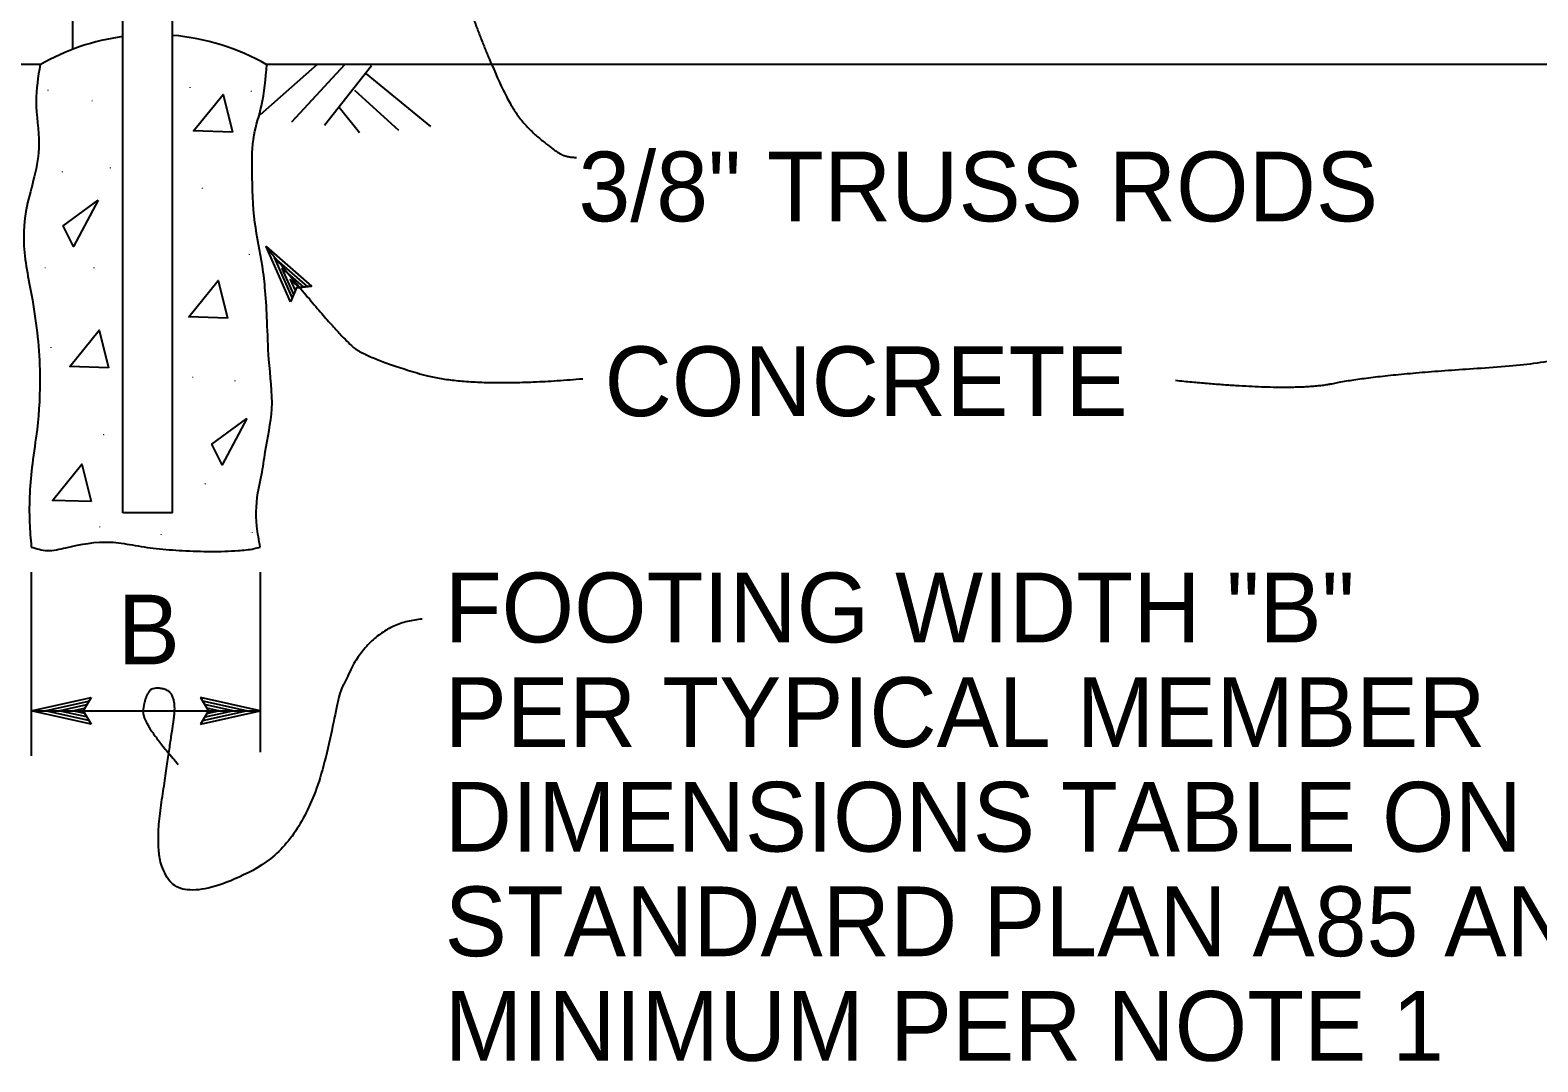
# Model space of a CAD drawing. Extents: x -893 to 867, y -474 to 712.
# Drawn here: x -86.7 to 64.7, y 133 to 236.5 of the extents above; entities that cross this region are included whole.
import ezdxf

# ---------------------------------------------------------------- set-up
doc = ezdxf.new("R2010")
doc.units = 0
for name, color, linetype in [('mc_FENCE-anno', 7, 'Continuous'), ('mc_FENCE-CL', 7, 'Continuous'), ('rd_BASE-MATERIAL', 7, 'Continuous'), ('rd_PROFILE-OG', 7, 'Continuous')]:
    doc.layers.add(name, color=color, linetype=linetype)

msp = doc.modelspace()

# ---------------------------------------------------------------- linework, layer by layer
at = {"layer": 'mc_FENCE-anno'}
for p, q in [((-86.57, 182.13), (-86.57, 163.69)), ((-63.57, 182.13), (-63.57, 164.06)), ((-86.57, 168.21), (-80.57, 169.53)), ((-86.57, 168.21), (-63.57, 168.21)), ((-80.57, 166.86), (-86.57, 168.21)), ((-86.57, 168.21), (-86.57, 168.21)), ((-80.79, 167.22), (-85.19, 168.21)), ((-85.18, 168.21), (-80.81, 169.17)), ((-83.81, 168.2), (-80.98, 168.83)), ((-81.02, 167.58), (-83.81, 168.2)), ((-82.43, 168.2), (-81.22, 168.47)), ((-81.2, 167.93), (-82.43, 168.2)), ((-80.57, 169.53), (-81.37, 168.2)), ((-81.37, 168.2), (-80.57, 166.86)), ((-80.57, 169.53), (-80.57, 169.53)), ((-63.57, 168.21), (-69.57, 169.53)), ((-69.57, 169.53), (-69.57, 169.53)), ((-69.57, 169.53), (-68.77, 168.2)), ((-69.57, 166.86), (-63.57, 168.21)), ((-68.77, 168.2), (-69.57, 166.86)), ((-69.35, 167.22), (-64.95, 168.21)), ((-64.96, 168.21), (-69.34, 169.17)), ((-66.33, 168.2), (-69.16, 168.83)), ((-69.12, 167.58), (-66.33, 168.2)), ((-68.94, 167.93), (-67.72, 168.2)), ((-67.72, 168.2), (-68.92, 168.47)), ((-63.57, 168.21), (-63.57, 168.21)), ((-80.57, 166.86), (-80.57, 166.86)), ((-69.57, 166.86), (-69.57, 166.86))]:
    msp.add_line(p, q, dxfattribs=at)
msp.add_lwpolyline([(-60.52, 209.25), (-62.97, 214.79), (-58.41, 210.82), (-58.82, 210.78), (-62.16, 213.69), (-60.37, 209.63), (-60.21, 210), (-61.36, 212.6), (-59.22, 210.74), (-59.63, 210.7), (-60.55, 211.5), (-60.05, 210.38), (-59.93, 210.67), (-58.41, 210.82), (-59.93, 210.67)], close=True, dxfattribs=at)
for points in [[(-27.47, 301.36), (-37.64, 292.54), (-40.93, 283.87), (-44.52, 275.04), (-46.61, 258.89), (-45.71, 249.62), (-42.72, 238.86), (-39.28, 230.48), (-37.19, 227.04), (-33.75, 224.2), (-32.55, 223.75), (-31.81, 223.75)], [(-62.97, 214.79), (-55.43, 205.48), (-52.48, 203.51), (-42.62, 200.55), (-31.18, 201.54)], [(88.61, 208.92), (71.15, 203.31), (48.48, 201.93), (40, 200.15), (28.36, 201.34)], [(-47.3, 177.41), (-54.59, 176.82), (-58.38, 155.22), (-70.34, 149.09), (-74.42, 152.6), (-72.67, 164.56), (-71.86, 169.94), (-74.38, 170.73), (-75.23, 169.38), (-75.46, 166.97), (-71.8, 162.81)]]:
    msp.add_open_spline(points, degree=2, dxfattribs=at)
at = {"layer": 'mc_FENCE-CL'}
for p, q in [((-77.38, 188.06), (-77.38, 342.25)), ((-72.38, 188.06), (-72.38, 342.25)), ((-82.38, 234.61), (-82.38, 273.06)), ((-72.38, 188.06), (-77.38, 188.06))]:
    msp.add_line(p, q, dxfattribs=at)
for start, end in [(97.7226, 119.7478), (60.2522, 85.2036)]:
    msp.add_arc((-74.3, 213.14), 22.94, start, end, dxfattribs=at)
for points in [[(-85.68, 233.06), (-86.08, 229.38), (-85.8, 225.08), (-86.27, 221.8), (-87.02, 218.81), (-87.3, 214.88), (-86.46, 209.45), (-85.71, 201.97), (-85.99, 196.45), (-86.46, 192.99), (-86.74, 187.09), (-86.57, 184.64)], [(-63.57, 184.64), (-63.91, 186.72), (-63.72, 190.56), (-63.44, 191.87), (-63.07, 194.2), (-62.41, 198.51), (-62.7, 203.47), (-62.88, 207.3), (-63.07, 210.39), (-63.35, 212.82), (-64.1, 217.22), (-64.38, 222.36), (-64.19, 226.01), (-63.44, 228.91), (-62.92, 233.06)], [(-86.57, 184.64), (-84.96, 184.29), (-83.09, 184.57), (-78.6, 185.13), (-76.45, 184.85), (-74.01, 184.48), (-71.4, 184.29), (-68.5, 184.19), (-65.78, 184.29), (-64.19, 184.48), (-63.57, 184.64)]]:
    msp.add_spline(points, degree=3, dxfattribs=at)
at = {"layer": 'rd_BASE-MATERIAL'}
for points in [[(-66.35, 226.29), (-70.26, 226.4), (-67.3, 230.06)], [(-79.85, 219.46), (-82.33, 214.81), (-83.35, 216.88)], [(-66.85, 207.62), (-70.75, 207.73), (-67.8, 211.39)], [(-78.8, 202.64), (-82.7, 202.75), (-79.74, 206.41)], [(-64.92, 197.55), (-67.4, 192.9), (-68.42, 194.97)], [(-80.54, 189.2), (-84.44, 189.31), (-81.49, 192.97)]]:
    msp.add_lwpolyline(points, close=True, dxfattribs=at)
at = {"layer": 'rd_PROFILE-OG'}
for p, q in [((-85.68, 233.06), (-127.34, 233.06)), ((-57.86, 233.08), (-63.57, 228.01)), ((88.8, 233.06), (-62.92, 233.06)), ((-55.12, 233.05), (-60.42, 227.29)), ((-52.41, 232.94), (-57.11, 226.95)), ((-52.92, 232.15), (-46.48, 226.84)), ((-54.1, 230.5), (-49.7, 226.49)), ((-55.66, 228.78), (-53.6, 226.25))]:
    msp.add_line(p, q, dxfattribs=at)

# ---------------------------------------------------------------- texts
at = {"layer": 'mc_FENCE-anno'}
for s, p in [('3/8" TRUSS RODS', (-31.61, 217.33)), ('CONCRETE', (-28.99, 197.78)), ('FOOTING WIDTH "B"', (-45.05, 175.07)), ('B', (-77.89, 172.86)), ('PER TYPICAL MEMBER', (-45.05, 164.57)), ('DIMENSIONS TABLE ON', (-45.05, 154.07)), ('STANDARD PLAN A85 AND', (-45.05, 143.57)), ('MINIMUM PER NOTE 1', (-45.05, 133.07))]:
    msp.add_text(s, height=7, dxfattribs=at).set_placement(p)
at = {"layer": 'rd_BASE-MATERIAL'}
for p in [(-84.94, 230.64), (-70.69, 230.93), (-64.53, 230.54), (-80.51, 229.58), (-78.68, 222.84), (-83.5, 222.45), (-69.44, 220.82), (-64.73, 214.17), (-85.23, 212.82), (-80.32, 212.82), (-84.65, 204.83), (-70.4, 201.84), (-66.17, 201.46), (-79.36, 196.07), (-69.15, 191.15), (-79.74, 186.82), (-73.58, 186.05), (-64.44, 186.24)]:
    msp.add_text('.', height=0.8, rotation=266.9315, dxfattribs=at).set_placement(p)

doc.saveas('drawing.dxf')
